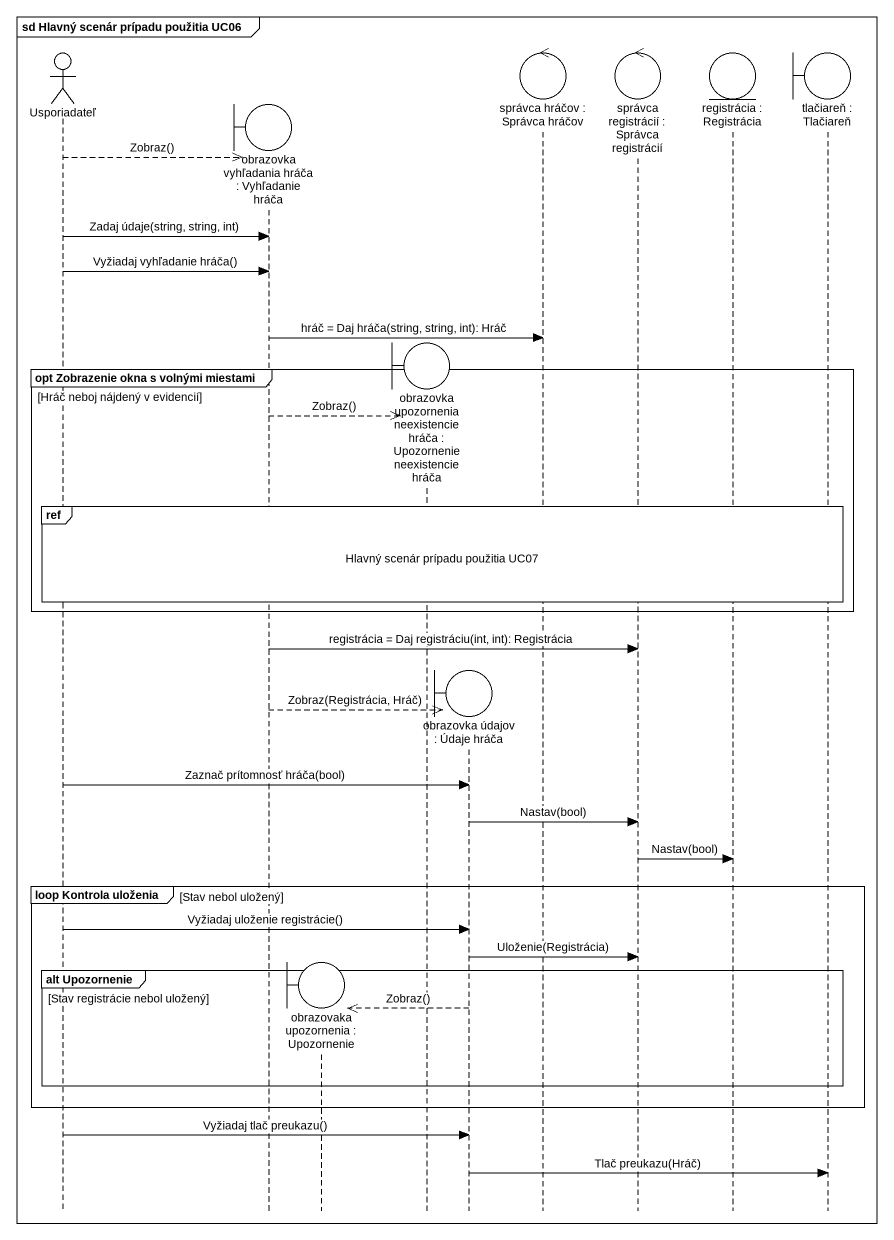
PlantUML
@startuml
mainframe sd Hlavný scenár prípadu použitia UC06
hide footbox
actor Usporiadateľ
boundary "obrazovka vyhľadania hráča : Vyhľadanie hráča" as obrazovka_vyhľadania_hráča
boundary "obrazovaka upozornenia : Upozornenie" as obrazovaka_upozornenia
boundary "obrazovka upozornenia neexistencie hráča : Upozornenie neexistencie hráča" as obrazovka_upozornenia
boundary "obrazovka údajov : Údaje hráča" as obrazovka_údajov
control "správca hráčov : Správca hráčov" as správca_hráčov
control "správca registrácií : Správca registrácií" as správca_registrácií
entity "registrácia : Registrácia" as registrácia
boundary "tlačiareň : Tlačiareň" as tlačiareň

Usporiadateľ -->> obrazovka_vyhľadania_hráča ** : Zobraz()
Usporiadateľ -> obrazovka_vyhľadania_hráča : Zadaj údaje(string, string, int)
Usporiadateľ -> obrazovka_vyhľadania_hráča : Vyžiadaj vyhľadanie hráča()
obrazovka_vyhľadania_hráča -> správca_hráčov : hráč = Daj hráča(string, string, int): Hráč
group opt Zobrazenie okna s volnými miestami [Hráč neboj nájdený v evidencií]
  obrazovka_vyhľadania_hráča -->> obrazovka_upozornenia ** : Zobraz()
  ref over Usporiadateľ, obrazovka_vyhľadania_hráča, obrazovaka_upozornenia, obrazovka_upozornenia, obrazovka_údajov, správca_hráčov, správca_registrácií, registrácia, tlačiareň : Hlavný scenár prípadu použitia UC07
end
obrazovka_vyhľadania_hráča -> správca_registrácií : registrácia = Daj registráciu(int, int): Registrácia
obrazovka_vyhľadania_hráča -->> obrazovka_údajov ** : Zobraz(Registrácia, Hráč)
Usporiadateľ -> obrazovka_údajov : Zaznač prítomnosť hráča(bool)
obrazovka_údajov -> správca_registrácií : Nastav(bool)
správca_registrácií -> registrácia : Nastav(bool)
group loop Kontrola uloženia [Stav nebol uložený]
  Usporiadateľ -> obrazovka_údajov : Vyžiadaj uloženie registrácie()
  obrazovka_údajov -> správca_registrácií : Uloženie(Registrácia)
  group alt Upozornenie [Stav registrácie nebol uložený]
    obrazovka_údajov -->> obrazovaka_upozornenia ** : Zobraz()
  end
end
Usporiadateľ -> obrazovka_údajov : Vyžiadaj tlač preukazu()
obrazovka_údajov -> tlačiareň : Tlač preukazu(Hráč)
@enduml
